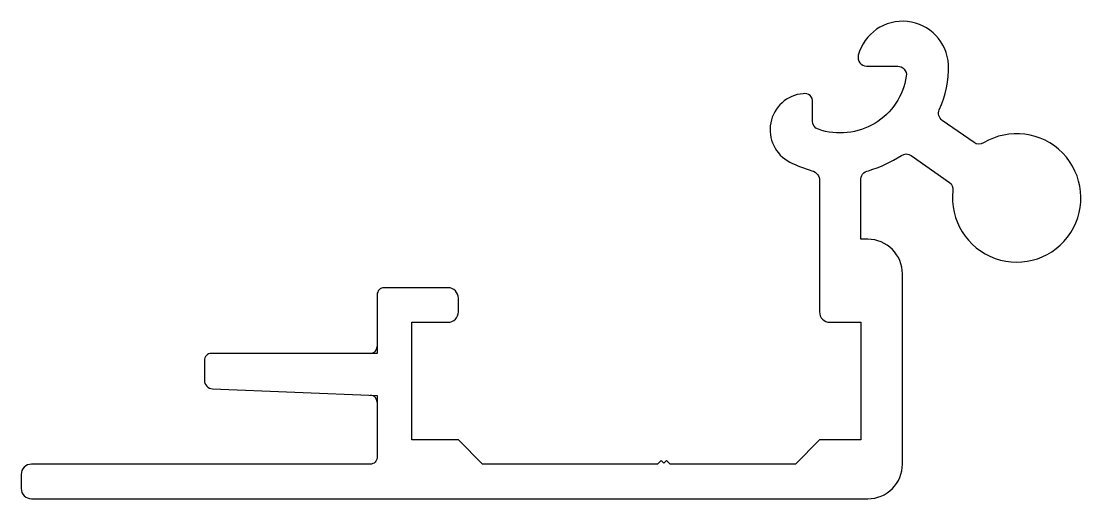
# Model space of a CAD drawing. Extents: x 647 to 677.7, y 387.2 to 401.
import ezdxf

# ---------------------------------------------------------------- set-up
doc = ezdxf.new("R2010")
doc.units = 0
doc.layers.get('0').update_dxf_attribs({"linetype": 'CONTINUOUS'})
doc.layers.add('CIZGI', color=7, linetype='CONTINUOUS')

msp = doc.modelspace()

# ---------------------------------------------------------------- linework, layer by layer
msp.add_lwpolyline([(665.419, 388.189), (660.359, 388.189), (659.659, 388.889), (658.309, 388.889), (658.309, 392.289), (659.359, 392.289, 0.414214), (659.659, 392.589), (659.659, 392.989, 0.414214), (659.359, 393.289), (657.509, 393.289, 0.414214), (657.309, 393.089), (657.309, 391.389), (652.509, 391.389, 0.414214), (652.309, 391.189), (652.309, 390.615, 0.402552), (652.549, 390.365), (657.309, 390.175), (657.309, 388.389, -0.414214), (657.109, 388.189), (647.309, 388.189, 0.414214), (647.009, 387.889), (647.009, 387.489, 0.414214), (647.309, 387.189), (671.509, 387.189, 0.414214), (672.509, 388.189), (672.509, 393.689, 0.414214), (671.509, 394.689), (671.309, 394.689), (671.309, 396.381, -0.443997), (671.53, 396.671, 0.068411), (672.477, 397.108, -0.341244), (672.762, 397.107), (673.866, 396.334, -0.275273), (673.971, 396.1, 4.317983), (674.853, 397.473, -0.268537), (674.58, 397.482), (673.66, 398.126, -0.357798), (673.575, 398.431, 0.114854), (673.84, 399.734, 0.854318), (671.231, 400.007, 0.493191), (671.472, 399.692), (672.371, 399.692, -0.458643), (672.619, 399.405, -0.469207), (670.077, 397.868, -0.340473), (669.909, 398.104), (669.909, 398.65, 0.508912), (669.634, 398.898, 0.75434), (669.248, 396.923, 0.050949), (669.888, 396.671, -0.345734), (670.109, 396.381), (670.109, 392.589, 0.414214), (670.409, 392.289), (671.309, 392.289), (671.309, 388.889), (670.109, 388.889), (669.409, 388.189), (665.787, 388.189)], format="xyb")
at = {"color": 242}
for centre, start, end in [((657.109, 391.589), 270, 0), ((657.109, 389.983), 0, 87.7094)]:
    msp.add_arc(centre, 0.2, start, end, dxfattribs=at)
at = {"layer": 'CIZGI'}
msp.add_lwpolyline([(665.419, 388.189), (665.524, 388.294), (665.603, 388.215), (665.682, 388.294), (665.787, 388.189)], dxfattribs=at)

doc.saveas('drawing.dxf')
